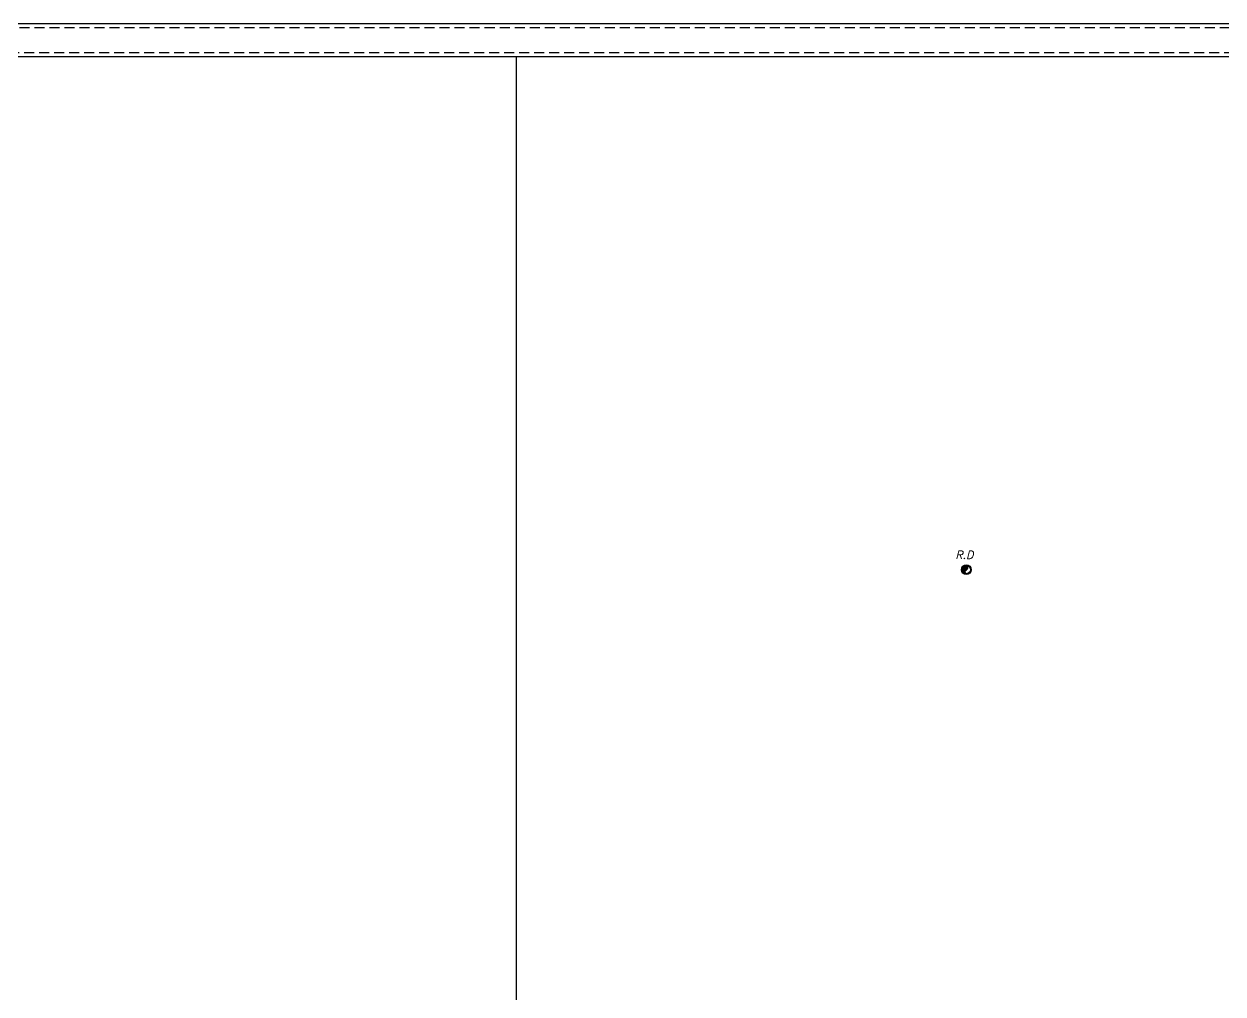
# Model space of a CAD drawing. Header units: inches. Extents: x 567429 to 582707, y 126347 to 133675.
# Drawn here: x 572209 to 573707, y 129980 to 131193 of the extents above; entities that cross this region are included whole.
import ezdxf

# ---------------------------------------------------------------- set-up
doc = ezdxf.new("R2010")
doc.units = ezdxf.units.IN
doc.header["$MEASUREMENT"] = 0
doc.linetypes.add('HIDDEN', pattern=[0.375, 0.25, -0.125])
for name, color, linetype in [('1', 15, 'Continuous'), ('2', 1, 'Continuous'), ('KHAT SHIB BANDI', 15, 'Continuous'), ('navdan', 30, 'Continuous'), ('RD', 30, 'Continuous')]:
    doc.layers.add(name, color=color, linetype=linetype)
doc.styles.add('ITALICT', font='italict', dxfattribs={"height": 22.5})

# ---------------------------------------------------------------- blocks, each defined once
blk = doc.blocks.new('navdan122')
at = {"layer": 'navdan'}
blk.add_hatch(color=21, dxfattribs=at).paths.add_polyline_path([(0, 5, 0.414214), (-5, 0, 0.414214), (0, -5, -0.700791), (0, 0, 0.700791)])
at = {"layer": 'navdan', "color": 21}
blk.add_lwpolyline([(0, -5, -0.700791), (0, 0, 0.700791), (0, 5, 2.49001)], format="xyb", dxfattribs=at)
for radius in [6, 5]:
    blk.add_circle((0, 0), radius, dxfattribs=at)
at = {"layer": 'navdan', "color": 21, "style": 'ITALICT'}
blk.add_text('R.D', height=10, dxfattribs=at).set_placement((-13.7, 13.4))

msp = doc.modelspace()

# ---------------------------------------------------------------- linework, layer by layer
at = {"layer": '1', "color": 15, "linetype": 'HIDDEN', "ltscale": 50}
for p, q in [((573772.2, 131187.8), (568049.5, 131187.8)), ((573796.5, 131156.8), (568080.5, 131156.8))]:
    msp.add_line(p, q, dxfattribs=at)
at = {"layer": '2', "color": 15}
for p, q in [((573768.4, 131192.8), (568044.5, 131192.8)), ((573800.5, 131151.8), (568086.5, 131151.8))]:
    msp.add_line(p, q, dxfattribs=at)
at = {"layer": 'KHAT SHIB BANDI'}
msp.add_line((572824.5, 129786.8), (572824.5, 131151.8), dxfattribs=at)

# ---------------------------------------------------------------- block references
at = {"layer": 'RD'}
msp.add_blockref('navdan122', (573386.7, 130510.6), dxfattribs=at)

doc.saveas('drawing.dxf')
